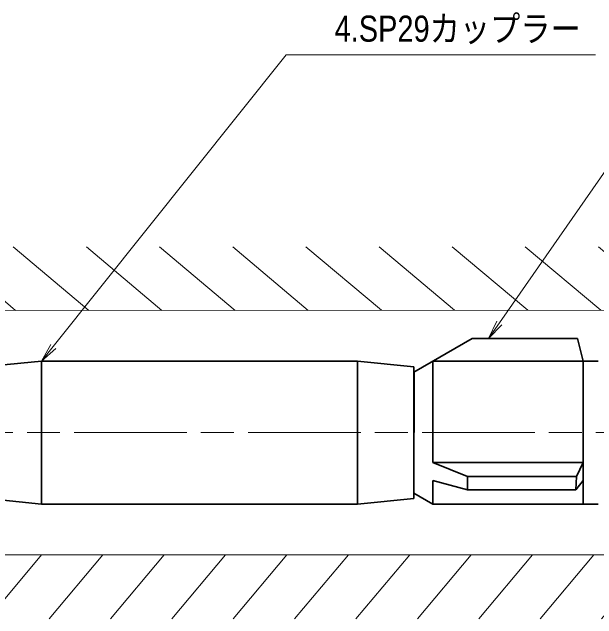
# Model space of a CAD drawing. Units: millimetres at full size, sheet at 1:2.5; details may follow other scales. Extents: x 2407 to 4087, y 1161 to 2364.
# Drawn here: x 3178.9 to 3334.3, y 1972.6 to 2133.9 of the extents above; entities that cross this region are included whole.
import ezdxf
from ezdxf.enums import TextEntityAlignment as Align

# ---------------------------------------------------------------- set-up
doc = ezdxf.new("R2010")
doc.units = ezdxf.units.MM
doc.header["$LTSCALE"] = 2.5
doc.linetypes.add('CHAIN', pattern=[18.5, 12, -1.5, 3.5, -1.5])
for name, color, linetype, lineweight in [('1外形線', 7, 'Continuous', 35), ('2細い実線', 3, 'Continuous', 20), ('4中心線', 1, 'CHAIN', 15), ('6寸法線', 4, 'Continuous', 13)]:
    doc.layers.add(name, color=color, linetype=linetype, lineweight=lineweight)
doc.layers.add('9文字', color=7, linetype='Continuous')
doc.styles.add('ＭＳ Ｐゴシック', font='')
doc.styles.get('ＭＳ Ｐゴシック').set_extended_font_data('MS PGothic')

# ---------------------------------------------------------------- blocks, each defined once
blk = doc.blocks.new('open_arrow')
at = {"color": 0, "linetype": 'Continuous', "lineweight": -2}
blk.add_lwpolyline([(7.5, 1.25), (0, 0), (7.5, -1.25)], dxfattribs=at)

msp = doc.modelspace()

# ---------------------------------------------------------------- hatches: boundary and pattern name
at = {"layer": '2細い実線'}
h = msp.add_hatch(dxfattribs=at)
h.set_pattern_fill('USER', color=256, style=0, pattern_type=2)
h.set_pattern_definition([(140, (753.67, 2784.943), (-8.03485, -9.57556), [])])
h.paths.add_polyline_path([(3428.001, 2054.613), (3428.001, 2071.463), (3140.149, 2071.453), (3140.149, 2054.602)])
h = msp.add_hatch(dxfattribs=at)
h.set_pattern_fill('USER', color=256, style=0, pattern_type=2)
h.set_pattern_definition([(50, (753.67, 2784.943), (-9.57556, 8.03485), [])])
h.paths.add_polyline_path([(3428.001, 1972.581), (3428.001, 1989.613), (3140.149, 1989.602), (3140.149, 1972.57)])

# ---------------------------------------------------------------- linework, layer by layer
at = {"layer": '1外形線'}
for p, q in [((3301.167, 2047.143), (3285.686, 2038.205)), ((3329.186, 2047.143), (3301.167, 2047.143)), ((3330.686, 2041.092), (3329.186, 2047.143)), ((3171.686, 2039.606), (3186.686, 2041.106)), ((3186.686, 2041.106), (3270.686, 2041.106)), ((3186.686, 2041.106), (3186.686, 2003.106)), ((3270.686, 2041.106), (3270.686, 2003.106)), ((3285.686, 2039.606), (3270.686, 2041.106)), ((3290.686, 2041.092), (3334.686, 2041.092)), ((3290.686, 2014.179), (3290.686, 2041.092)), ((3330.686, 2003.092), (3330.686, 2041.092)), ((3285.686, 2039.606), (3285.686, 2004.606)), ((3285.69, 2038.106), (3285.681, 2006.106)), ((3285.686, 2005.978), (3285.686, 2038.205)), ((3290.686, 2014.179), (3330.686, 2014.179)), ((3290.686, 2014.179), (3299.874, 2010.424)), ((3328.918, 2010.424), (3330.686, 2014.179)), ((3299.874, 2010.424), (3328.918, 2010.424)), ((3299.874, 2010.424), (3299.874, 2006.891)), ((3328.918, 2010.424), (3328.685, 2006.891)), ((3290.686, 2003.092), (3290.686, 2009.374)), ((3299.874, 2006.891), (3290.686, 2009.374)), ((3328.685, 2006.891), (3330.686, 2009.394)), ((3290.686, 2003.092), (3285.686, 2005.978)), ((3328.685, 2006.891), (3299.874, 2006.891)), ((3171.686, 2004.606), (3186.686, 2003.106)), ((3285.686, 2004.606), (3270.686, 2003.106)), ((3186.686, 2003.106), (3270.686, 2003.106)), ((3290.686, 2003.092), (3334.686, 2003.092))]:
    msp.add_line(p, q, dxfattribs=at)
at = {"layer": '2細い実線'}
for p, q in [((3140.149, 2054.602), (3428.001, 2054.613)), ((3140.149, 1989.602), (3428.001, 1989.613))]:
    msp.add_line(p, q, dxfattribs=at)
at = {"layer": '4中心線'}
msp.add_line((2732.814, 2022.089), (3428.001, 2022.092), dxfattribs=at)
at = {"layer": '6寸法線'}
for points in [[(3186.686, 2041.106), (3189.804, 2045.014), (3251.678, 2122.548), (3333.907, 2122.548)], [(3305.52, 2047.143), (3308.378, 2051.246), (3358.044, 2122.548), (3474.426, 2122.548)]]:
    msp.add_lwpolyline(points, dxfattribs=at)

# ---------------------------------------------------------------- block references
at = {"layer": '6寸法線', "xscale": 0.667, "yscale": 0.667}
for p, rotation in [((3305.52, 2047.143), 55.1), ((3186.686, 2041.106), 51.4)]:
    msp.add_blockref('open_arrow', p, dxfattribs=dict(at, rotation=rotation))

# ---------------------------------------------------------------- texts
at = {"layer": '9文字', "style": 'ＭＳ Ｐゴシック', "width": 0.85}
msp.add_text('4.SP29カップラー', height=6.928, dxfattribs=at).set_placement((3330.01, 2129.508), align=Align.MIDDLE_RIGHT)

doc.saveas('drawing.dxf')
